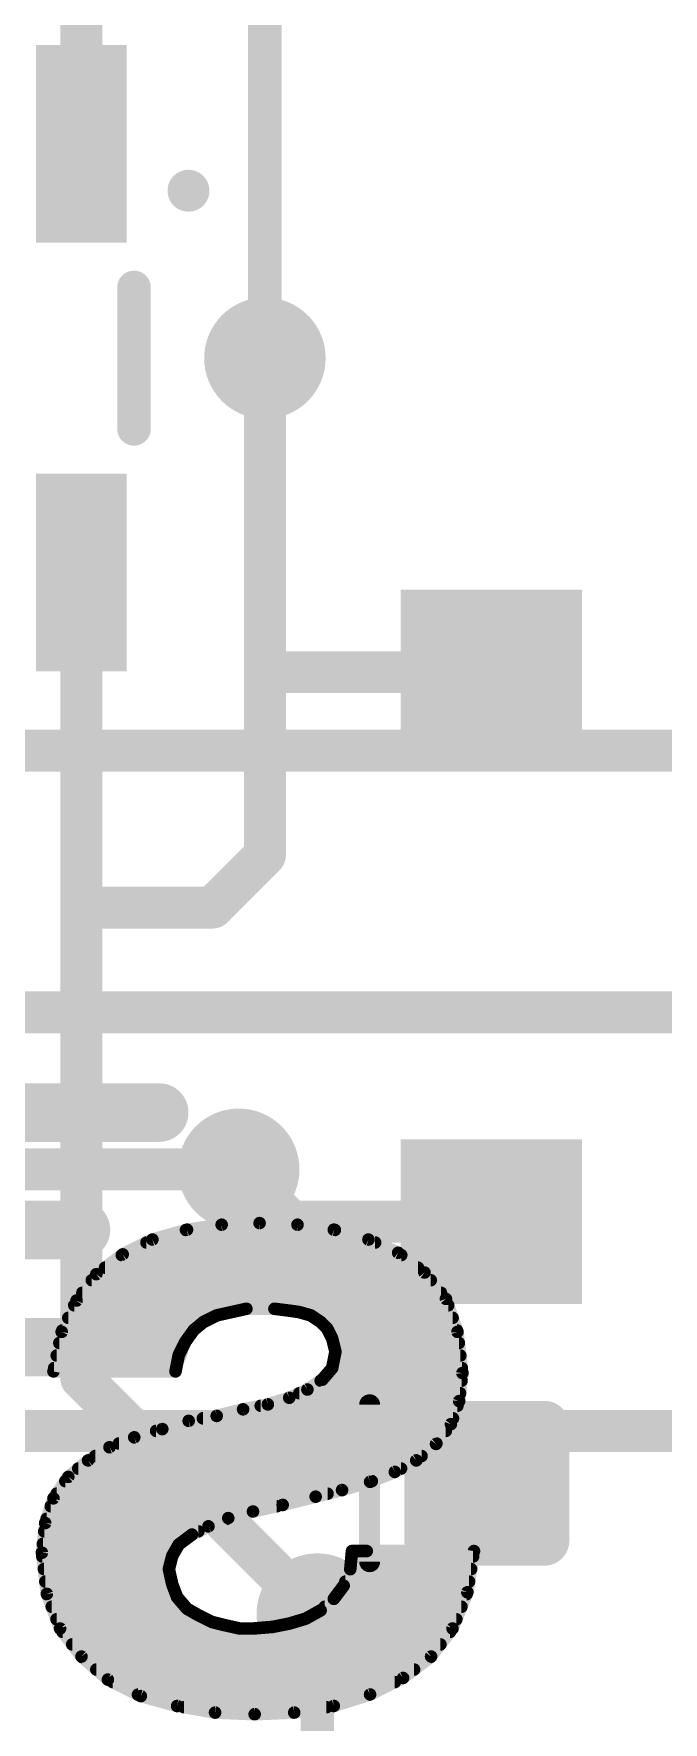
# Model space of a CAD drawing. Extents: x -11.6 to 46, y -5.8 to 74.7.
# Drawn here: x 27.49 to 31.31, y 45.86 to 56.1 of the extents above; entities that cross this region are included whole.
import ezdxf

# ---------------------------------------------------------------- set-up
doc = ezdxf.new("R2010")
doc.units = 0
for name, color, linetype in [('1', 12, 'CONTINUOUS'), ('16', 132, 'CONTINUOUS'), ('18', 110, 'CONTINUOUS'), ('21', 41, 'CONTINUOUS'), ('22', 40, 'CONTINUOUS')]:
    doc.layers.add(name, color=color, linetype=linetype)

# ---------------------------------------------------------------- blocks, each defined once
blk = doc.blocks.new('RECT')
blk.add_solid([(-0.5, -0.5), (0.5, -0.5), (-0.5, 0.5), (0.5, 0.5)])
blk = doc.blocks.new('RECT160000X160000R30')
at = {"const_width": 0.15}
blk.add_lwpolyline([(0.425, -0.35), (0.425, 0.35, 0.4142), (0.35, 0.425), (-0.35, 0.425, 0.4142), (-0.425, 0.35), (-0.425, -0.35, 0.4142), (-0.35, -0.425), (0.35, -0.425, 0.4142)], format="xyb", close=True, dxfattribs=at)
blk.add_solid([(-0.3754, -0.3754), (0.3754, -0.3754), (-0.3754, 0.3754), (0.3754, 0.3754)])
blk = doc.blocks.new('ROUNDV')
at = {"const_width": 0.5}
blk.add_lwpolyline([(0, -0.25, 1), (0, 0.25, 1), (0, -0.25)], format="xyb", dxfattribs=at)

msp = doc.modelspace()

# ---------------------------------------------------------------- linework, layer by layer
at = {"layer": '1'}
for points, const_width in [([(27.7788, 55.4338), (27.7788, 56.4808)], 0.254), ([(27.7813, 55.4364), (27.7788, 55.4338)], 0.254), ([(28.8925, 54.1337), (28.8925, 52.2288)], 0.254), ([(27.7813, 52.8362), (27.7788, 52.8337)], 0.254), ([(27.7788, 52.8337), (27.7788, 50.8)], 0.254), ([(30.265, 52.2288), (28.8925, 52.2288)], 0.254), ([(28.8925, 52.2288), (28.8925, 51.1175)], 0.254), ([(28.8925, 51.1175), (28.575, 50.8)], 0.254), ([(27.7788, 50.8), (27.7788, 47.945)], 0.254), ([(28.575, 50.8), (27.7788, 50.8)], 0.254), ([(29.0513, 48.895), (28.7338, 49.2125)], 0.254), ([(30.265, 48.895), (29.0513, 48.895)], 0.254), ([(27.7788, 47.945), (29.21, 46.5138)], 0.254), ([(29.0513, 46.6725), (29.21, 46.5138)], 0.2032)]:
    msp.add_lwpolyline(points, dxfattribs=dict(at, const_width=const_width))
for points, const_width in [([(27.7338, 55.4788, 1), (27.8237, 55.3889)], 0.127), ([(27.8262, 55.3914, 1), (27.7363, 55.4813)], 0.127), ([(27.7153, 55.4338, 1), (27.8423, 55.4338)], 0.127), ([(28.956, 54.1337, 1), (28.829, 54.1337)], 0.127), ([(27.7338, 52.8786, 1), (27.8237, 52.7887)], 0.127), ([(27.8423, 52.8337, 1), (27.7153, 52.8337)], 0.127), ([(27.8262, 52.7912, 1), (27.7363, 52.8811)], 0.127), ([(28.8925, 52.2923, 1), (28.8925, 52.1653)], 0.127), ([(28.956, 52.2288, 1), (28.829, 52.2288)], 0.127), ([(30.265, 52.1653, 1), (30.265, 52.2923)], 0.127), ([(28.829, 52.2288, 1), (28.956, 52.2288)], 0.127), ([(28.9374, 51.0726, 1), (28.8476, 51.1624)], 0.127), ([(28.829, 51.1175, 1), (28.956, 51.1175)], 0.127), ([(27.8423, 50.8, 1), (27.7153, 50.8)], 0.127), ([(27.7788, 50.8635, 1), (27.7788, 50.7365)], 0.127), ([(28.575, 50.7365, 1), (28.575, 50.8635)], 0.127), ([(27.7153, 50.8, 1), (27.8423, 50.8)], 0.127), ([(28.5301, 50.8449, 1), (28.6199, 50.7551)], 0.127), ([(28.7787, 49.2574, 1), (28.6888, 49.1676)], 0.127), ([(29.0513, 48.9585, 1), (29.0513, 48.8315)], 0.127), ([(29.0063, 48.8501, 1), (29.0962, 48.9399)], 0.127), ([(30.265, 48.8315, 1), (30.265, 48.9585)], 0.127), ([(27.8237, 47.9899, 1), (27.7338, 47.9001)], 0.127), ([(27.7153, 47.945, 1), (27.8423, 47.945)], 0.127), ([(29.0872, 46.7084, 1), (29.0153, 46.6366)], 0.1016), ([(29.1651, 46.4688, 1), (29.2549, 46.5587)], 0.127), ([(29.1741, 46.4778, 1), (29.2459, 46.5497)], 0.1016)]:
    msp.add_lwpolyline(points, format="xyb", dxfattribs=dict(at, const_width=const_width))
at = {"layer": '16'}
for points, const_width in [([(28.8925, 56.515), (28.8925, 54.1337)], 0.2032), ([(26.5113, 51.7525), (33.02, 51.7525)], 0.254), ([(26.8288, 50.165), (36.195, 50.165)], 0.254), ([(25.7175, 49.2125), (28.7338, 49.2125)], 0.254), ([(26.035, 47.625), (36.195, 47.625)], 0.254), ([(29.21, 46.5138), (29.21, 45.4025)], 0.2032)]:
    msp.add_lwpolyline(points, dxfattribs=dict(at, const_width=const_width))
for points, const_width in [([(28.8417, 54.1337, 1), (28.9433, 54.1337)], 0.1016), ([(28.7338, 49.149, 1), (28.7338, 49.276)], 0.127), ([(29.2608, 46.5138, 1), (29.1592, 46.5138)], 0.1016)]:
    msp.add_lwpolyline(points, format="xyb", dxfattribs=dict(at, const_width=const_width))
at = {"layer": '21'}
for points, const_width in [([(28.429, 55.0862, 1), (28.429, 55.2133, 1), (28.429, 55.0862)], 0.127), ([(28.1496, 54.5632, 1), (28.048, 54.5632)], 0.1016), ([(28.048, 53.7044, 1), (28.1496, 53.7044)], 0.1016), ([(28.2514, 49.4677, 1), (28.2514, 49.6455)], 0.1778), ([(27.7769, 48.7559, 1), (27.7769, 48.9337)], 0.1778), ([(28.2514, 48.0441, 1), (28.2514, 48.2219)], 0.1778), ([(29.5592, 47.7838, 1), (29.4958, 47.7838)], 0.0635), ([(29.4958, 46.8313, 1), (29.5592, 46.8313)], 0.0635)]:
    msp.add_lwpolyline(points, format="xyb", dxfattribs=dict(at, const_width=const_width))
for points, const_width in [([(28.0988, 54.5632), (28.0988, 53.7044)], 0.2032), ([(28.2514, 49.5566), (27.3023, 49.5566)], 0.3556), ([(27.3023, 48.8448), (27.7769, 48.8448)], 0.3556), ([(27.3023, 48.133), (28.2514, 48.133)], 0.3556), ([(29.5275, 46.8313), (29.5275, 47.7838)], 0.127)]:
    msp.add_lwpolyline(points, dxfattribs=dict(at, const_width=const_width))
at = {"layer": '22', "const_width": 0.0762}
for points in [[(28.4203, 48.846), (28.2103, 48.786)], [(28.4139, 48.8442), (29.3166, 48.8442)], [(28.6303, 48.876), (28.4203, 48.846)], [(28.8603, 48.886), (28.6303, 48.876)], [(29.0903, 48.876), (28.8603, 48.886)], [(29.3102, 48.846), (29.0903, 48.876)], [(29.5203, 48.786), (29.3102, 48.846)], [(28.2103, 48.786), (28.0303, 48.696)], [(28.1743, 48.768), (29.5608, 48.768)], [(29.7003, 48.706), (29.5203, 48.786)], [(28.0303, 48.696), (27.8703, 48.576)], [(28.0247, 48.6918), (29.7192, 48.6918)], [(29.8603, 48.586), (29.7003, 48.706)], [(27.8703, 48.576), (27.7503, 48.416)], [(27.8428, 48.5394), (29.8981, 48.5394)], [(27.923, 48.6156), (29.8208, 48.6156)], [(29.9903, 48.426), (29.8603, 48.586)], [(27.7857, 48.4632), (29.96, 48.4632)], [(30.0602, 48.226), (29.9903, 48.426)], [(27.7503, 48.416), (27.6603, 48.226)], [(27.7365, 48.387), (30.0039, 48.387)], [(28.5203, 48.286), (28.6003, 48.326)], [(28.6003, 48.326), (28.6903, 48.346)], [(28.6903, 48.346), (28.7803, 48.366)], [(28.7803, 48.366), (28.9503, 48.366)], [(28.9503, 48.366), (29.0303, 48.356)], [(29.0303, 48.356), (29.1003, 48.346)], [(29.1003, 48.346), (29.1703, 48.326)], [(29.1703, 48.326), (29.2303, 48.286)], [(27.6603, 48.226), (27.6103, 47.986)], [(27.6643, 48.2346), (28.4593, 48.2346)], [(27.7004, 48.3108), (28.5699, 48.3108)], [(28.4103, 48.166), (28.4603, 48.236)], [(28.4603, 48.236), (28.5203, 48.286)], [(29.1931, 48.3108), (30.0306, 48.3108)], [(29.2303, 48.286), (29.2703, 48.246)], [(29.2703, 48.246), (29.3003, 48.186)], [(29.276, 48.2346), (30.0572, 48.2346)], [(30.0903, 47.976), (30.0602, 48.226)], [(27.6462, 48.1584), (28.4065, 48.1584)], [(28.3703, 48.086), (28.4103, 48.166)], [(29.3003, 48.186), (29.3203, 48.106)], [(29.3072, 48.1584), (30.0684, 48.1584)], [(27.6303, 48.0822), (28.3695, 48.0822)], [(28.3503, 47.986), (28.3703, 48.086)], [(29.3203, 48.106), (29.3003, 48.006)], [(29.3155, 48.0822), (30.0775, 48.0822)], [(27.6103, 47.986), (28.3503, 47.986)], [(27.6144, 48.006), (28.3543, 48.006)], [(29.2402, 47.936), (29.1502, 47.876)], [(29.2309, 47.9298), (30.0848, 47.9298)], [(29.3003, 48.006), (29.2402, 47.936)], [(29.3003, 48.006), (30.0867, 48.006)], [(30.0703, 47.806), (30.0903, 47.976)], [(29.0403, 47.826), (28.9103, 47.786)], [(29.1502, 47.876), (29.0403, 47.826)], [(29.101, 47.8536), (30.0759, 47.8536)], [(30.0203, 47.666), (30.0703, 47.806)], [(28.6003, 47.716), (28.4303, 47.686)], [(28.7603, 47.756), (28.6003, 47.716)], [(28.9103, 47.786), (28.7603, 47.756)], [(28.8673, 47.7774), (30.06, 47.7774)], [(28.2703, 47.636), (28.1003, 47.586)], [(28.2329, 47.625), (29.9895, 47.625)], [(28.4303, 47.686), (28.2703, 47.636)], [(28.5164, 47.7012), (30.0328, 47.7012)], [(29.9303, 47.546), (30.0203, 47.666)], [(27.9503, 47.526), (27.8203, 47.446)], [(28.1003, 47.586), (27.9503, 47.526)], [(28.0073, 47.5488), (29.9324, 47.5488)], [(29.8102, 47.446), (29.9303, 47.546)], [(27.8203, 47.446), (27.7003, 47.346)], [(27.7607, 47.3964), (29.7181, 47.3964)], [(27.8635, 47.4726), (29.8422, 47.4726)], [(29.6803, 47.376), (29.8102, 47.446)], [(27.7003, 47.346), (27.6103, 47.216)], [(27.6824, 47.3202), (29.5408, 47.3202)], [(29.3603, 47.266), (29.5303, 47.316)], [(29.5303, 47.316), (29.6803, 47.376)], [(27.6103, 47.216), (27.5602, 47.066)], [(27.6296, 47.244), (29.2722, 47.244)], [(29.0003, 47.176), (29.2003, 47.226)], [(29.2003, 47.226), (29.3603, 47.266)], [(27.5688, 47.0916), (28.6597, 47.0916)], [(27.5942, 47.1678), (28.9634, 47.1678)], [(28.5503, 47.046), (28.6703, 47.096)], [(28.6703, 47.096), (28.8203, 47.136)], [(28.8203, 47.136), (29.0003, 47.176)], [(27.5602, 47.066), (27.5403, 46.886)], [(27.5546, 47.0154), (28.4891, 47.0154)], [(28.3703, 46.936), (28.4503, 46.996)], [(28.4503, 46.996), (28.5503, 47.046)], [(27.5403, 46.886), (27.5703, 46.636)], [(27.5462, 46.9392), (28.3745, 46.9392)], [(28.3303, 46.866), (28.3703, 46.936)], [(29.4203, 46.896), (29.4103, 46.786)], [(29.5103, 46.896), (29.4203, 46.896)], [(30.1603, 46.896), (29.5103, 46.896)], [(30.1203, 46.646), (30.1603, 46.896)], [(27.543, 46.863), (28.3295, 46.863)], [(27.5522, 46.7868), (28.3105, 46.7868)], [(28.3102, 46.786), (28.3303, 46.866)], [(28.3303, 46.696), (28.3102, 46.786)], [(29.4103, 46.786), (29.3703, 46.686)], [(29.4103, 46.7868), (30.1428, 46.7868)], [(29.4173, 46.863), (30.155, 46.863)], [(27.5613, 46.7106), (28.327, 46.7106)], [(28.3603, 46.616), (28.3303, 46.696)], [(29.3703, 46.686), (29.3102, 46.606)], [(29.3801, 46.7106), (30.1306, 46.7106)], [(27.5703, 46.636), (27.6502, 46.426)], [(27.5709, 46.6344), (28.3534, 46.6344)], [(28.4203, 46.546), (28.3603, 46.616)], [(29.3102, 46.606), (29.2303, 46.536)], [(29.3316, 46.6344), (30.1155, 46.6344)], [(30.0303, 46.426), (30.1203, 46.646)], [(27.5999, 46.5582), (28.4098, 46.5582)], [(27.6289, 46.482), (28.5383, 46.482)], [(28.4902, 46.506), (28.4203, 46.546)], [(28.5703, 46.466), (28.4902, 46.506)], [(29.1403, 46.486), (29.0403, 46.456)], [(29.1269, 46.482), (30.0532, 46.482)], [(29.2303, 46.536), (29.1403, 46.486)], [(29.2556, 46.5582), (30.0843, 46.5582)], [(27.6502, 46.426), (27.7803, 46.256)], [(27.6657, 46.4058), (30.0148, 46.4058)], [(28.6502, 46.446), (28.5703, 46.466)], [(28.7402, 46.426), (28.6502, 46.446)], [(28.8203, 46.426), (28.7402, 46.426)], [(28.9403, 46.436), (28.8203, 46.426)], [(29.0403, 46.456), (28.9403, 46.436)], [(29.9002, 46.256), (30.0303, 46.426)], [(27.724, 46.3296), (29.9565, 46.3296)], [(27.7803, 46.256), (27.9403, 46.116)], [(27.7832, 46.2534), (29.8969, 46.2534)], [(27.8703, 46.1772), (29.7972, 46.1772)], [(29.7303, 46.126), (29.9002, 46.256)], [(27.9403, 46.116), (28.1403, 46.016)], [(27.9703, 46.101), (29.6803, 46.101)], [(29.5303, 46.026), (29.7303, 46.126)], [(28.1227, 46.0248), (29.5265, 46.0248)], [(28.1403, 46.016), (28.3603, 45.956)], [(29.3102, 45.956), (29.5303, 46.026)], [(28.3603, 45.956), (28.5903, 45.916)], [(28.4028, 45.9486), (29.2659, 45.9486)], [(28.5903, 45.916), (28.8303, 45.906)], [(28.8303, 45.906), (29.0703, 45.916)], [(29.0703, 45.916), (29.3102, 45.956)]]:
    msp.add_lwpolyline(points, dxfattribs=at)
at = {"layer": '22', "const_width": 0.0381}
for points in [[(28.4139, 48.8633, 1), (28.4139, 48.8252)], [(28.4176, 48.8649, 1), (28.4229, 48.8271)], [(28.4255, 48.8277, 1), (28.415, 48.8643)], [(28.6294, 48.895, 1), (28.6311, 48.857)], [(28.6329, 48.8571, 1), (28.6276, 48.8949)], [(28.8611, 48.905, 1), (28.8594, 48.867)], [(28.8611, 48.867, 1), (28.8594, 48.905)], [(29.0928, 48.8949, 1), (29.0877, 48.8571)], [(29.0894, 48.857, 1), (29.0911, 48.895)], [(29.3155, 48.8643, 1), (29.305, 48.8277)], [(29.3077, 48.8271, 1), (29.3128, 48.8649)], [(29.3166, 48.8252, 1), (29.3166, 48.8633)], [(28.1743, 48.7871, 1), (28.1743, 48.749)], [(28.205, 48.8043, 1), (28.2155, 48.7677)], [(28.2188, 48.769, 1), (28.2017, 48.803)], [(29.528, 48.8034, 1), (29.5125, 48.7686)], [(29.515, 48.7677, 1), (29.5255, 48.8043)], [(29.5608, 48.749, 1), (29.5608, 48.7871)], [(28.0247, 48.7109, 1), (28.0247, 48.6728)], [(28.0217, 48.713, 1), (28.0388, 48.679)], [(28.0417, 48.6808, 1), (28.0188, 48.7112)], [(29.7117, 48.7212, 1), (29.6888, 48.6908)], [(29.6925, 48.6886, 1), (29.708, 48.7234)], [(29.7192, 48.6728, 1), (29.7192, 48.7109)], [(27.8428, 48.5585, 1), (27.8428, 48.5204)], [(27.8588, 48.5912, 1), (27.8817, 48.5608)], [(27.8855, 48.5646, 1), (27.855, 48.5874)], [(27.923, 48.6347, 1), (27.923, 48.5966)], [(29.8208, 48.5966, 1), (29.8208, 48.6347)], [(29.875, 48.598, 1), (29.8455, 48.574)], [(29.8488, 48.5708, 1), (29.8717, 48.6012)], [(29.8981, 48.5204, 1), (29.8981, 48.5585)], [(27.7857, 48.4823, 1), (27.7857, 48.4442)], [(29.96, 48.4442, 1), (29.96, 48.4823)], [(30.0082, 48.4323, 1), (29.9723, 48.4197)], [(29.9755, 48.414, 1), (30.005, 48.438)], [(27.7365, 48.4061, 1), (27.7365, 48.368)], [(27.735, 48.4274, 1), (27.7655, 48.4046)], [(27.7675, 48.4078, 1), (27.733, 48.4242)], [(28.5961, 48.3446, 1), (28.6044, 48.3074)], [(28.6088, 48.309, 1), (28.5917, 48.343)], [(28.6861, 48.3646, 1), (28.6944, 48.3274)], [(28.6944, 48.3274, 1), (28.6861, 48.3646)], [(28.7803, 48.385, 1), (28.7803, 48.3469)], [(28.7844, 48.3474, 1), (28.7761, 48.3846)], [(28.9526, 48.3849, 1), (28.9479, 48.3471)], [(28.9503, 48.3469, 1), (28.9503, 48.385)], [(29.0329, 48.3749, 1), (29.0276, 48.3371)], [(29.0279, 48.3371, 1), (29.0326, 48.3749)], [(29.1055, 48.3643, 1), (29.095, 48.3277)], [(29.0976, 48.3271, 1), (29.1029, 48.3649)], [(29.1808, 48.3419, 1), (29.1597, 48.3101)], [(29.165, 48.3077, 1), (29.1755, 48.3443)], [(30.0039, 48.368, 1), (30.0039, 48.4061)], [(27.643, 48.2342, 1), (27.6775, 48.2178)], [(27.6789, 48.2221, 1), (27.6416, 48.2299)], [(27.6643, 48.2537, 1), (27.6643, 48.2156)], [(27.7004, 48.3299, 1), (27.7004, 48.2918)], [(28.4481, 48.2506, 1), (28.4724, 48.2214)], [(28.4758, 48.2249, 1), (28.4447, 48.2471)], [(28.4593, 48.2156, 1), (28.4593, 48.2537)], [(28.5117, 48.303, 1), (28.5288, 48.269)], [(28.5324, 48.2714, 1), (28.5081, 48.3006)], [(28.5699, 48.2918, 1), (28.5699, 48.3299)], [(29.1931, 48.3299, 1), (29.1931, 48.2918)], [(29.2437, 48.2995, 1), (29.2168, 48.2725)], [(29.2197, 48.2701, 1), (29.2408, 48.3019)], [(29.2873, 48.2545, 1), (29.2532, 48.2375)], [(29.2568, 48.2325, 1), (29.2837, 48.2595)], [(29.276, 48.2537, 1), (29.276, 48.2156)], [(30.0306, 48.2918, 1), (30.0306, 48.3299)], [(30.0792, 48.2283, 1), (30.0413, 48.2237)], [(30.0572, 48.2156, 1), (30.0572, 48.2537)], [(27.6462, 48.1775, 1), (27.6462, 48.1394)], [(28.3947, 48.1771, 1), (28.4258, 48.1549)], [(28.4273, 48.1575, 1), (28.3932, 48.1745)], [(28.4065, 48.1394, 1), (28.4065, 48.1775)], [(29.3187, 48.1906, 1), (29.2818, 48.1814)], [(29.2832, 48.1775, 1), (29.3173, 48.1945)], [(29.3072, 48.1775, 1), (29.3072, 48.1394)], [(30.0423, 48.2197, 1), (30.0782, 48.2323)], [(30.0684, 48.1394, 1), (30.0684, 48.1775)], [(27.6303, 48.1013, 1), (27.6303, 48.0632)], [(28.3532, 48.0945, 1), (28.3873, 48.0775)], [(28.3889, 48.0823, 1), (28.3516, 48.0897)], [(28.3695, 48.0632, 1), (28.3695, 48.1013)], [(29.3155, 48.1013, 1), (29.3155, 48.0632)], [(29.3389, 48.1023, 1), (29.3016, 48.1097)], [(29.3018, 48.1014, 1), (29.3387, 48.1106)], [(30.0775, 48.0632, 1), (30.0775, 48.1013)], [(27.5916, 47.9899, 1), (27.6289, 47.9821)], [(27.6103, 48.0051, 1), (27.6103, 47.967)], [(27.6144, 48.0251, 1), (27.6144, 47.987)], [(28.3316, 47.9897, 1), (28.3689, 47.9823)], [(28.3503, 47.967, 1), (28.3503, 48.0051)], [(28.3543, 47.987, 1), (28.3543, 48.0251)], [(29.2309, 47.9489, 1), (29.2309, 47.9108)], [(29.2258, 47.9484, 1), (29.2547, 47.9236)], [(29.2508, 47.9201, 1), (29.2297, 47.9519)], [(29.3003, 48.0251, 1), (29.3003, 47.987)], [(29.2816, 48.0097, 1), (29.3189, 48.0023)], [(29.3147, 47.9936, 1), (29.2858, 48.0184)], [(30.1092, 47.9738, 1), (30.0713, 47.9782)], [(30.0713, 47.9737, 1), (30.1092, 47.9783)], [(30.0848, 47.9108, 1), (30.0848, 47.9489)], [(30.0867, 47.987, 1), (30.0867, 48.0251)], [(29.0324, 47.8433, 1), (29.0481, 47.8087)], [(29.0459, 47.8078, 1), (29.0346, 47.8442)], [(29.101, 47.8727, 1), (29.101, 47.8346)], [(29.1397, 47.8919, 1), (29.1608, 47.8601)], [(29.1581, 47.8587, 1), (29.1424, 47.8933)], [(30.0882, 47.7996, 1), (30.0523, 47.8124)], [(30.0759, 47.8346, 1), (30.0759, 47.8727)], [(28.5956, 47.7345, 1), (28.6049, 47.6975)], [(28.6036, 47.6972, 1), (28.5969, 47.7348)], [(28.7565, 47.7747, 1), (28.764, 47.7373)], [(28.7649, 47.7375, 1), (28.7556, 47.7745)], [(28.8673, 47.7965, 1), (28.8673, 47.7584)], [(28.9046, 47.8042, 1), (28.9159, 47.7678)], [(28.914, 47.7673, 1), (28.9065, 47.8047)], [(30.0513, 47.8082, 1), (30.0892, 47.8038)], [(30.06, 47.7584, 1), (30.06, 47.7965)], [(28.2329, 47.6441, 1), (28.2329, 47.6059)], [(28.2646, 47.6542, 1), (28.2759, 47.6178)], [(28.2756, 47.6177, 1), (28.2649, 47.6543)], [(28.4269, 47.7048, 1), (28.4336, 47.6672)], [(28.4359, 47.6678, 1), (28.4246, 47.7042)], [(28.5164, 47.7203, 1), (28.5164, 47.6822)], [(29.9895, 47.6059, 1), (29.9895, 47.6441)], [(30.0023, 47.6724, 1), (30.0382, 47.6596)], [(30.0355, 47.6546, 1), (30.005, 47.6774)], [(30.0328, 47.6822, 1), (30.0328, 47.7203)], [(27.9432, 47.5437, 1), (27.9573, 47.5083)], [(27.9602, 47.5098, 1), (27.9403, 47.5422)], [(28.0073, 47.5678, 1), (28.0073, 47.5297)], [(28.0949, 47.6043, 1), (28.1056, 47.5677)], [(28.1073, 47.5683, 1), (28.0932, 47.6037)], [(29.915, 47.5574, 1), (29.9455, 47.5346)], [(29.9424, 47.5314, 1), (29.9181, 47.5606)], [(29.9324, 47.5297, 1), (29.9324, 47.5678)], [(27.7607, 47.4154, 1), (27.7607, 47.3773)], [(27.8103, 47.4622, 1), (27.8302, 47.4298)], [(27.8324, 47.4314, 1), (27.8081, 47.4606)], [(27.8635, 47.4916, 1), (27.8635, 47.4535)], [(29.7181, 47.3773, 1), (29.7181, 47.4154)], [(29.7981, 47.4606, 1), (29.8224, 47.4314)], [(29.8193, 47.4292, 1), (29.8012, 47.4628)], [(29.8422, 47.4535, 1), (29.8422, 47.4916)], [(27.6824, 47.3392, 1), (27.6824, 47.3011)], [(27.6881, 47.3606, 1), (27.7124, 47.3314)], [(27.7159, 47.3352, 1), (27.6846, 47.3568)], [(29.5232, 47.3337, 1), (29.5373, 47.2983)], [(29.5356, 47.2977, 1), (29.5249, 47.3343)], [(29.5408, 47.3011, 1), (29.5408, 47.3392)], [(29.6712, 47.3928, 1), (29.6893, 47.3592)], [(29.6873, 47.3583, 1), (29.6732, 47.3937)], [(27.5946, 47.2268, 1), (27.6259, 47.2052)], [(27.6283, 47.21, 1), (27.5922, 47.222)], [(27.6296, 47.263, 1), (27.6296, 47.2249)], [(29.1956, 47.2445, 1), (29.2049, 47.2075)], [(29.2049, 47.2075, 1), (29.1956, 47.2445)], [(29.2722, 47.2249, 1), (29.2722, 47.263)], [(29.3549, 47.2843, 1), (29.3656, 47.2477)], [(29.3649, 47.2475, 1), (29.3556, 47.2845)], [(27.5688, 47.1106, 1), (27.5688, 47.0725)], [(27.5942, 47.1868, 1), (27.5942, 47.1487)], [(28.6653, 47.1144, 1), (28.6752, 47.0776)], [(28.6597, 47.0725, 1), (28.6597, 47.1106)], [(28.6776, 47.0784, 1), (28.6629, 47.1136)], [(28.8161, 47.1546, 1), (28.8244, 47.1174)], [(28.8252, 47.1176, 1), (28.8153, 47.1544)], [(28.9634, 47.1487, 1), (28.9634, 47.1868)], [(28.9956, 47.1945, 1), (29.0049, 47.1575)], [(29.0044, 47.1574, 1), (28.9961, 47.1946)], [(27.5546, 47.0344, 1), (27.5546, 46.9963)], [(27.5792, 47.0639, 1), (27.5413, 47.0681)], [(27.5422, 47.072, 1), (27.5783, 47.06)], [(28.4417, 47.013, 1), (28.4588, 46.979)], [(28.4617, 46.9808, 1), (28.4388, 47.0112)], [(28.4891, 46.9963, 1), (28.4891, 47.0344)], [(28.5429, 47.0636, 1), (28.5576, 47.0284)], [(28.5588, 47.029, 1), (28.5417, 47.063)], [(27.5592, 46.8883, 1), (27.5213, 46.8837)], [(27.5462, 46.9582, 1), (27.5462, 46.9201)], [(28.3588, 46.9512, 1), (28.3817, 46.9208)], [(28.3868, 46.9265, 1), (28.3537, 46.9455)], [(28.3745, 46.9201, 1), (28.3745, 46.9582)], [(29.4203, 46.9151, 1), (29.4203, 46.877)], [(29.4392, 46.8943, 1), (29.4013, 46.8977)], [(29.5103, 46.9151, 1), (29.5103, 46.877)], [(29.5103, 46.877, 1), (29.5103, 46.9151)], [(30.1791, 46.893, 1), (30.1414, 46.899)], [(30.1603, 46.877, 1), (30.1603, 46.9151)], [(27.5213, 46.8881, 1), (27.5592, 46.8839)], [(27.543, 46.882, 1), (27.543, 46.8439)], [(27.5522, 46.8058, 1), (27.5522, 46.7677)], [(28.3288, 46.7901, 1), (28.2917, 46.7819)], [(28.3105, 46.7677, 1), (28.3105, 46.8058)], [(28.3137, 46.8755, 1), (28.3468, 46.8565)], [(28.3487, 46.8614, 1), (28.3118, 46.8706)], [(28.3295, 46.8439, 1), (28.3295, 46.882)], [(29.4103, 46.8058, 1), (29.4103, 46.7677)], [(29.4279, 46.7789, 1), (29.3926, 46.7931)], [(29.4173, 46.882, 1), (29.4173, 46.8439)], [(30.1428, 46.7677, 1), (30.1428, 46.8058)], [(30.155, 46.8439, 1), (30.155, 46.882)], [(27.5613, 46.7296, 1), (27.5613, 46.6915)], [(28.2918, 46.7906, 1), (28.3287, 46.7814)], [(28.3481, 46.7027, 1), (28.3124, 46.6893)], [(28.3117, 46.6919, 1), (28.3488, 46.7001)], [(28.327, 46.6915, 1), (28.327, 46.7296)], [(29.3855, 46.6746, 1), (29.355, 46.6974)], [(29.3801, 46.7296, 1), (29.3801, 46.6915)], [(29.3913, 46.7877, 1), (29.4292, 46.7843)], [(30.1306, 46.6915, 1), (30.1306, 46.7296)], [(27.5881, 46.6428, 1), (27.5524, 46.6292)], [(27.5513, 46.6337, 1), (27.5892, 46.6383)], [(27.5709, 46.6534, 1), (27.5709, 46.6153)], [(28.3747, 46.6284, 1), (28.3458, 46.6036)], [(28.3424, 46.6093, 1), (28.3781, 46.6227)], [(28.3534, 46.6153, 1), (28.3534, 46.6534)], [(29.295, 46.6174, 1), (29.3255, 46.5946)], [(29.3228, 46.5917, 1), (29.2977, 46.6203)], [(29.3316, 46.6534, 1), (29.3316, 46.6153)], [(29.3526, 46.6931, 1), (29.3879, 46.6789)], [(30.1014, 46.649, 1), (30.1391, 46.643)], [(30.1379, 46.6388, 1), (30.1026, 46.6532)], [(30.1155, 46.6153, 1), (30.1155, 46.6534)], [(27.5999, 46.5772, 1), (27.5999, 46.5391)], [(27.6289, 46.501, 1), (27.6289, 46.4629)], [(28.4297, 46.5625, 1), (28.4108, 46.5295)], [(28.4058, 46.5336, 1), (28.4347, 46.5584)], [(28.4098, 46.5391, 1), (28.4098, 46.5772)], [(28.4988, 46.523, 1), (28.4817, 46.489)], [(28.4808, 46.4895, 1), (28.4997, 46.5225)], [(28.5383, 46.4629, 1), (28.5383, 46.501)], [(29.1269, 46.501, 1), (29.1269, 46.4629)], [(29.131, 46.5027, 1), (29.1495, 46.4693)], [(29.1457, 46.4678, 1), (29.1348, 46.5042)], [(29.2177, 46.5503, 1), (29.2428, 46.5217)], [(29.2395, 46.5193, 1), (29.221, 46.5527)], [(29.2556, 46.5772, 1), (29.2556, 46.5391)], [(30.0532, 46.4629, 1), (30.0532, 46.501)], [(30.0843, 46.5391, 1), (30.0843, 46.5772)], [(27.6654, 46.4376, 1), (27.6351, 46.4144)], [(27.6324, 46.4192, 1), (27.6681, 46.4328)], [(27.6657, 46.4248, 1), (27.6657, 46.3867)], [(28.5749, 46.4845, 1), (28.5656, 46.4475)], [(28.5617, 46.449, 1), (28.5788, 46.483)], [(28.6544, 46.4646, 1), (28.6461, 46.4274)], [(28.6456, 46.4275, 1), (28.6549, 46.4645)], [(28.7402, 46.4451, 1), (28.7402, 46.407)], [(28.7361, 46.4074, 1), (28.7444, 46.4446)], [(28.8187, 46.445, 1), (28.8218, 46.407)], [(28.8203, 46.407, 1), (28.8203, 46.4451)], [(28.9365, 46.4547, 1), (28.944, 46.4173)], [(28.9418, 46.417, 1), (28.9387, 46.455)], [(29.0348, 46.4742, 1), (29.0457, 46.4378)], [(29.044, 46.4373, 1), (29.0365, 46.4747)], [(30.0126, 46.4332, 1), (30.0479, 46.4188)], [(30.0148, 46.3867, 1), (30.0148, 46.4248)], [(30.0454, 46.4144, 1), (30.0151, 46.4376)], [(27.724, 46.3486, 1), (27.724, 46.3105)], [(29.9565, 46.3105, 1), (29.9565, 46.3486)], [(27.7928, 46.2703, 1), (27.7677, 46.2417)], [(27.7832, 46.2724, 1), (27.7832, 46.2343)], [(27.7651, 46.2444, 1), (27.7954, 46.2676)], [(27.8703, 46.1962, 1), (27.8703, 46.1581)], [(29.7972, 46.1581, 1), (29.7972, 46.1962)], [(29.8851, 46.2676, 1), (29.9154, 46.2444)], [(29.9118, 46.2409, 1), (29.8887, 46.2711)], [(29.8969, 46.2343, 1), (29.8969, 46.2724)], [(27.9488, 46.133, 1), (27.9317, 46.099)], [(27.9277, 46.1017, 1), (27.9528, 46.1303)], [(27.9703, 46.12, 1), (27.9703, 46.0819)], [(29.6803, 46.0819, 1), (29.6803, 46.12)], [(29.7187, 46.1411, 1), (29.7418, 46.1109)], [(29.7388, 46.109, 1), (29.7217, 46.143)], [(28.1227, 46.0438, 1), (28.1227, 46.0057)], [(28.1453, 46.0344, 1), (28.1352, 45.9976)], [(28.1317, 45.999, 1), (28.1488, 46.033)], [(29.5217, 46.043, 1), (29.5388, 46.009)], [(29.536, 46.0078, 1), (29.5245, 46.0442)], [(29.5265, 46.0057, 1), (29.5265, 46.0438)], [(28.3635, 45.9748, 1), (28.357, 45.9372)], [(28.3552, 45.9376, 1), (28.3653, 45.9744)], [(28.4028, 45.9676, 1), (28.4028, 45.9295)], [(28.591, 45.935, 1), (28.5895, 45.897)], [(28.587, 45.8972, 1), (28.5935, 45.9348)], [(28.8295, 45.925, 1), (28.831, 45.887)], [(28.8295, 45.887, 1), (28.831, 45.925)], [(29.0671, 45.9348, 1), (29.0734, 45.8972)], [(29.071, 45.897, 1), (29.0695, 45.935)], [(29.2659, 45.9295, 1), (29.2659, 45.9676)], [(29.3045, 45.9742, 1), (29.316, 45.9378)], [(29.3134, 45.9372, 1), (29.3071, 45.9748)]]:
    msp.add_lwpolyline(points, format="xyb", dxfattribs=at)

# ---------------------------------------------------------------- block references
at = {"layer": '1', "xscale": 0.55, "yscale": 1.2, "rotation": 180}
for p in [(27.7788, 55.4338), (27.7788, 52.8337)]:
    msp.add_blockref('RECT', p, dxfattribs=at)
at = {"layer": '1', "xscale": 1.1}
msp.add_blockref('RECT', (30.265, 52.2288), dxfattribs=at)
at = {"layer": '1', "xscale": 1.1, "rotation": 180}
msp.add_blockref('RECT', (30.265, 48.895), dxfattribs=at)
at = {"layer": '1', "rotation": 90}
msp.add_blockref('RECT160000X160000R30', (30.238, 47.3075), dxfattribs=at)
at = {"layer": '18', "xscale": 0.7366, "yscale": 0.7366}
for p in [(28.8925, 54.1337), (28.8925, 54.1337), (28.7338, 49.2125), (28.7338, 49.2125), (29.21, 46.5138), (29.21, 46.5138)]:
    msp.add_blockref('ROUNDV', p, dxfattribs=at)

doc.saveas('drawing.dxf')
